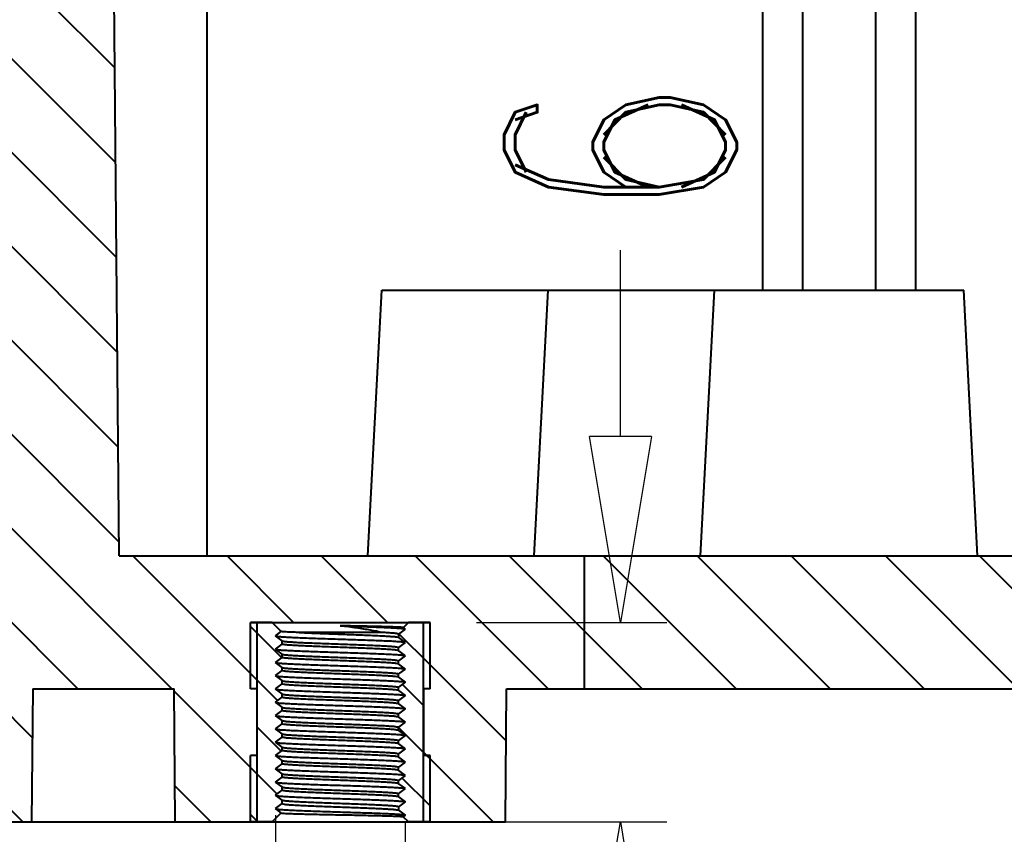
# Model space of a CAD drawing. Header units: millimetres. Extents: x -1995 to -555, y 489 to 1011.
# Drawn here: x -1654.78 to -1625.17, y 591.96 to 616.47 of the extents above; entities that cross this region are included whole.
import ezdxf

# ---------------------------------------------------------------- set-up
doc = ezdxf.new("R2010")
doc.units = ezdxf.units.MM
doc.layers.add('dim', color=82, linetype='Continuous', lineweight=9)
doc.styles.add('ROMAND', font='romand.shx', dxfattribs={"width": 0.75, "bigfont": 'gbcbig.shx'})
doc.dimstyles.new('YanXiu', dxfattribs={"dimtxt": 2.5, "dimasz": 2.2, "dimexe": 1, "dimexo": 0, "dimgap": 0.66, "dimtad": 0, "dimzin": 1, "dimdsep": 46, "dimtxsty": 'ROMAND', "dimblk": 'CLOSEDBLANK', "dimcen": 0, "dimclrd": 3, "dimclre": 3, "dimclrt": 7, "dimazin": 0, "dimtfac": 1, "dimtofl": 0, "dimtmove": 0, "dimatfit": 3, "dimldrblk": 'CLOSEDBLANK', "dimfxl": 1, "dimlwd": 5, "dimlwe": 5, "dimarcsym": 0})

# ---------------------------------------------------------------- blocks, each defined once
blk = doc.blocks.new('_ClosedBlank')
at = {"color": 0, "linetype": 'ByBlock', "lineweight": -2}
for p, q in [((-1, 0.1667), (0, 0)), ((-1, 0.1667), (-1, -0.1667)), ((0, 0), (-1, -0.1667))]:
    blk.add_line(p, q, dxfattribs=at)
blk = doc.blocks.new('*D124')
at = {"layer": 'Defpoints', "color": 0}
for p in [(-1647.09, 593.93), (-1643.19, 593.73), (-1647.09, 583.692)]:
    blk.add_point(p, dxfattribs=at)
at = {"layer": 'dim', "color": 3, "lineweight": 5}
for p, q in [((-1647.09, 592.531), (-1647.09, 582.292)), ((-1643.19, 592.331), (-1643.19, 582.292)), ((-1652.69, 583.692), (-1658.29, 583.692)), ((-1637.59, 583.692), (-1627.807, 583.692))]:
    blk.add_line(p, q, dxfattribs=at)
at = {"layer": 'dim', "color": 3, "lineweight": 5, "xscale": 5.600000000000001, "yscale": 5.600000000000001, "zscale": 5.600000000000001}
blk.add_blockref('_ClosedBlank', (-1647.09, 583.692), dxfattribs=at)
at = {"layer": 'dim', "color": 3, "lineweight": 5, "xscale": 5.600000000000001, "yscale": 5.600000000000001, "zscale": 5.600000000000001, "rotation": 180}
blk.add_blockref('_ClosedBlank', (-1643.19, 583.692), dxfattribs=at)
at = {"layer": 'dim', "color": 7, "insert": (-1621.657, 583.692), "char_height": 7, "attachment_point": 5, "style": 'ROMAND'}
blk.add_mtext('M4', dxfattribs=at)
blk = doc.blocks.new('*D176')
at = {"layer": 'Defpoints', "color": 0}
for p in [(-1642.44, 598.33), (-1636.716, 598.33), (-1642.64, 592.33)]:
    blk.add_point(p, dxfattribs=at)
at = {"layer": 'dim', "color": 3, "lineweight": 5}
for p, q in [((-1636.716, 603.93), (-1636.716, 609.53)), ((-1641.041, 598.33), (-1635.317, 598.33)), ((-1641.241, 592.33), (-1635.317, 592.33)), ((-1636.716, 586.73), (-1636.716, 581.13))]:
    blk.add_line(p, q, dxfattribs=at)
at = {"layer": 'dim', "color": 3, "lineweight": 5, "xscale": 5.600000000000001, "yscale": 5.600000000000001, "zscale": 5.600000000000001}
for p, rotation in [((-1636.716, 598.33), 270), ((-1636.716, 592.33), 90)]:
    blk.add_blockref('_ClosedBlank', p, dxfattribs=dict(at, rotation=rotation))
at = {"layer": 'dim', "color": 7, "insert": (-1636.716, 612.554), "char_height": 7, "attachment_point": 5, "rotation": 90, "style": 'ROMAND'}
blk.add_mtext('6', dxfattribs=at)
blk = doc.blocks.new('*D177')
at = {"layer": 'Defpoints', "color": 0}
for p in [(-1691.79, 661.33), (-1555.14, 661.33), (-1668.44, 596.33)]:
    blk.add_point(p, dxfattribs=at)
at = {"layer": 'dim', "color": 3, "lineweight": 5}
for p, q in [((-1556.539, 661.33), (-1693.189, 661.33)), ((-1691.79, 655.73), (-1691.79, 634.354)), ((-1691.79, 601.93), (-1691.79, 623.306)), ((-1669.839, 596.33), (-1693.189, 596.33))]:
    blk.add_line(p, q, dxfattribs=at)
at = {"layer": 'dim', "color": 3, "lineweight": 5, "xscale": 5.600000000000001, "yscale": 5.600000000000001, "zscale": 5.600000000000001}
for p, rotation in [((-1691.79, 661.33), 90), ((-1691.79, 596.33), 270)]:
    blk.add_blockref('_ClosedBlank', p, dxfattribs=dict(at, rotation=rotation))
at = {"layer": 'dim', "color": 7, "insert": (-1691.79, 628.83), "char_height": 7, "attachment_point": 5, "rotation": 90, "style": 'ROMAND'}
blk.add_mtext('65', dxfattribs=at)

msp = doc.modelspace()

# ---------------------------------------------------------------- hatches: boundary and pattern name
at = {"linetype": 'Continuous'}
h = msp.add_hatch(dxfattribs=at)
h.set_pattern_fill('DEFAULT__19', color=2, scale=2, angle=-45, style=0, pattern_type=0)
h.set_pattern_definition([(315, (-1734.9916, 774.4542), (1.414214, 1.414214), [])])
edge = h.paths.add_edge_path()
edge.add_line((-1668.44, 596.33), (-1663.89, 596.33))
edge.add_line((-1668.44, 596.33), (-1668.44, 603.119))
edge.add_spline(control_points=[(-1668.44, 603.119), (-1668.44, 603.813), (-1667.954, 604.307), (-1667.261, 604.319)], knot_values=[0, 0, 0, 0, 1, 1, 1, 1], weights=[1, 0.808834, 0.808834, 1], degree=3, periodic=0)
edge.add_line((-1667.261, 604.319), (-1666.64, 604.33))
edge.add_line((-1666.64, 604.33), (-1666.64, 632.33))
edge.add_line((-1668.157, 632.356), (-1666.64, 632.33))
edge.add_spline(control_points=[(-1668.157, 632.356), (-1668.735, 632.367), (-1669.14, 632.779), (-1669.14, 633.356)], knot_values=[0, 0, 0, 0, 1, 1, 1, 1], weights=[1, 0.808834, 0.808834, 1], degree=3, periodic=0)
edge.add_line((-1669.14, 635.375), (-1669.14, 633.356))
edge.add_line((-1674.532, 635.847), (-1669.14, 635.375))
edge.add_spline(control_points=[(-1675.714, 644.546), (-1681.421, 642.415), (-1680.601, 636.378), (-1674.532, 635.847)], knot_values=[0, 0, 0, 0, 1, 1, 1, 1], weights=[1, 0.480302, 0.480302, 1], degree=3, periodic=0)
edge.add_line((-1675.714, 644.546), (-1675.64, 640.304))
edge.add_spline(control_points=[(-1675.64, 640.304), (-1675.589, 637.406), (-1672.691, 637.406), (-1672.64, 640.304)], knot_values=[0, 0, 0, 0, 1, 1, 1, 1], weights=[1, 0.344968, 0.344968, 1], degree=3, periodic=0)
edge.add_line((-1672.64, 640.304), (-1672.566, 644.546))
edge.add_spline(control_points=[(-1669.64, 640.33), (-1669.64, 642.272), (-1670.747, 643.867), (-1672.566, 644.546)], knot_values=[0, 0, 0, 0, 1, 1, 1, 1], weights=[1, 0.881003, 0.881003, 1], degree=3, periodic=0)
edge.add_line((-1669.64, 640.33), (-1663.14, 640.33))
edge.add_line((-1662.791, 600.33), (-1663.14, 640.33))
edge.add_line((-1662.791, 600.33), (-1661.39, 600.33))
edge.add_line((-1661.39, 600.33), (-1661.39, 592.33))
edge.add_line((-1663.855, 592.33), (-1661.39, 592.33))
edge.add_line((-1663.89, 596.33), (-1663.855, 592.33))
edge = h.paths.add_edge_path()
edge.add_line((-1654.39, 596.33), (-1650.14, 596.33))
edge.add_line((-1654.39, 596.33), (-1654.425, 592.33))
edge.add_line((-1656.89, 592.33), (-1654.425, 592.33))
edge.add_line((-1656.89, 600.33), (-1656.89, 592.33))
edge.add_line((-1656.89, 600.33), (-1655.489, 600.33))
edge.add_line((-1655.489, 600.33), (-1655.14, 640.33))
edge.add_line((-1655.14, 640.33), (-1654.64, 640.33))
edge.add_line((-1654.618, 642.83), (-1654.64, 640.33))
edge.add_line((-1654.618, 642.83), (-1654.043, 642.83))
edge.add_line((-1653.817, 643.057), (-1654.043, 642.83))
edge.add_spline(control_points=[(-1653.463, 643.057), (-1653.567, 643.16), (-1653.713, 643.16), (-1653.817, 643.057)], knot_values=[0, 0, 0, 0, 1, 1, 1, 1], weights=[1, 0.804738, 0.804738, 1], degree=3, periodic=0)
edge.add_line((-1653.236, 642.83), (-1653.463, 643.057))
edge.add_line((-1653.236, 642.83), (-1652.662, 642.83))
edge.add_line((-1652.662, 642.83), (-1652.64, 640.33))
edge.add_line((-1652.64, 640.33), (-1652.14, 640.33))
edge.add_line((-1651.791, 600.33), (-1652.14, 640.33))
edge.add_line((-1651.791, 600.33), (-1637.797, 600.33))
edge.add_line((-1637.797, 596.33), (-1637.797, 600.33))
edge.add_line((-1640.14, 596.33), (-1637.797, 596.33))
edge.add_line((-1640.175, 592.33), (-1640.14, 596.33))
edge.add_line((-1642.64, 592.33), (-1640.175, 592.33))
edge.add_line((-1642.64, 592.33), (-1642.64, 598.33))
edge.add_line((-1647.64, 598.33), (-1642.64, 598.33))
edge.add_line((-1647.64, 592.33), (-1647.64, 598.33))
edge.add_line((-1650.105, 592.33), (-1647.64, 592.33))
edge.add_line((-1650.105, 592.33), (-1650.14, 596.33))
edge = h.paths.add_edge_path()
edge.add_line((-1637.797, 596.33), (-1637.797, 600.33))
edge.add_line((-1637.797, 596.33), (-1637.797, 600.33))
edge = h.paths.add_edge_path()
edge.add_line((-1637.797, 596.33), (-1623.14, 596.33))
edge.add_line((-1637.797, 596.33), (-1637.797, 600.33))
edge.add_line((-1637.797, 600.33), (-1470.746, 600.33))
edge.add_line((-1470.746, 596.33), (-1470.746, 600.33))
edge.add_line((-1487.14, 596.33), (-1470.746, 596.33))
edge.add_line((-1487.14, 596.33), (-1487.14, 599.23))
edge.add_line((-1488.14, 599.23), (-1487.14, 599.23))
edge.add_line((-1489.64, 597.73), (-1488.14, 599.23))
edge.add_line((-1504.64, 597.73), (-1489.64, 597.73))
edge.add_line((-1504.64, 597.73), (-1506.14, 599.23))
edge.add_line((-1507.14, 599.23), (-1506.14, 599.23))
edge.add_line((-1507.14, 596.33), (-1507.14, 599.23))
edge.add_line((-1515.14, 596.33), (-1507.14, 596.33))
edge.add_line((-1515.14, 596.33), (-1515.14, 599.23))
edge.add_line((-1516.14, 599.23), (-1515.14, 599.23))
edge.add_line((-1517.64, 597.73), (-1516.14, 599.23))
edge.add_line((-1532.64, 597.73), (-1517.64, 597.73))
edge.add_line((-1532.64, 597.73), (-1534.14, 599.23))
edge.add_line((-1535.14, 599.23), (-1534.14, 599.23))
edge.add_line((-1535.14, 596.33), (-1535.14, 599.23))
edge.add_line((-1575.14, 596.33), (-1535.14, 596.33))
edge.add_line((-1575.14, 596.33), (-1575.14, 599.23))
edge.add_line((-1576.14, 599.23), (-1575.14, 599.23))
edge.add_line((-1577.64, 597.73), (-1576.14, 599.23))
edge.add_line((-1592.64, 597.73), (-1577.64, 597.73))
edge.add_line((-1592.64, 597.73), (-1594.14, 599.23))
edge.add_line((-1595.14, 599.23), (-1594.14, 599.23))
edge.add_line((-1595.14, 596.33), (-1595.14, 599.23))
edge.add_line((-1603.14, 596.33), (-1595.14, 596.33))
edge.add_line((-1603.14, 596.33), (-1603.14, 599.23))
edge.add_line((-1604.14, 599.23), (-1603.14, 599.23))
edge.add_line((-1605.64, 597.73), (-1604.14, 599.23))
edge.add_line((-1620.64, 597.73), (-1605.64, 597.73))
edge.add_line((-1620.64, 597.73), (-1622.14, 599.23))
edge.add_line((-1623.14, 599.23), (-1622.14, 599.23))
edge.add_line((-1623.14, 596.33), (-1623.14, 599.23))
edge = h.paths.add_edge_path()
edge.add_line((-1470.746, 596.33), (-1470.746, 600.33))
edge.add_line((-1470.746, 596.33), (-1470.746, 600.33))
edge = h.paths.add_edge_path()
edge.add_line((-1441.84, 596.33), (-1446.39, 596.33))
edge.add_line((-1446.425, 592.33), (-1446.39, 596.33))
edge.add_line((-1446.425, 592.33), (-1448.89, 592.33))
edge.add_line((-1448.89, 592.33), (-1448.89, 600.33))
edge.add_line((-1447.489, 600.33), (-1448.89, 600.33))
edge.add_line((-1447.489, 600.33), (-1447.14, 640.33))
edge.add_line((-1441.14, 640.33), (-1447.14, 640.33))
edge.add_line((-1441.14, 633.356), (-1441.14, 640.33))
edge.add_spline(control_points=[(-1442.122, 632.356), (-1441.545, 632.367), (-1441.14, 632.779), (-1441.14, 633.356)], knot_values=[0, 0, 0, 0, 1, 1, 1, 1], weights=[1, 0.808834, 0.808834, 1], degree=3, periodic=0)
edge.add_line((-1442.122, 632.356), (-1443.64, 632.33))
edge.add_line((-1443.64, 604.33), (-1443.64, 632.33))
edge.add_line((-1443.019, 604.319), (-1443.64, 604.33))
edge.add_spline(control_points=[(-1441.84, 603.119), (-1441.84, 603.813), (-1442.326, 604.307), (-1443.019, 604.319)], knot_values=[0, 0, 0, 0, 1, 1, 1, 1], weights=[1, 0.808834, 0.808834, 1], degree=3, periodic=0)
edge.add_line((-1441.84, 596.33), (-1441.84, 603.119))
edge = h.paths.add_edge_path()
edge.add_line((-1470.746, 596.33), (-1455.89, 596.33))
edge.add_line((-1470.746, 596.33), (-1470.746, 600.33))
edge.add_line((-1458.489, 600.33), (-1470.746, 600.33))
edge.add_line((-1458.489, 600.33), (-1458.14, 640.33))
edge.add_line((-1457.64, 640.33), (-1458.14, 640.33))
edge.add_line((-1457.618, 642.83), (-1457.64, 640.33))
edge.add_line((-1457.043, 642.83), (-1457.618, 642.83))
edge.add_line((-1457.043, 642.83), (-1456.817, 643.057))
edge.add_spline(control_points=[(-1456.817, 643.057), (-1456.713, 643.16), (-1456.567, 643.16), (-1456.463, 643.057)], knot_values=[0, 0, 0, 0, 1, 1, 1, 1], weights=[1, 0.804738, 0.804738, 1], degree=3, periodic=0)
edge.add_line((-1456.463, 643.057), (-1456.236, 642.83))
edge.add_line((-1455.662, 642.83), (-1456.236, 642.83))
edge.add_line((-1455.662, 642.83), (-1455.64, 640.33))
edge.add_line((-1455.14, 640.33), (-1455.64, 640.33))
edge.add_line((-1454.791, 600.33), (-1455.14, 640.33))
edge.add_line((-1453.39, 600.33), (-1454.791, 600.33))
edge.add_line((-1453.39, 592.33), (-1453.39, 600.33))
edge.add_line((-1453.39, 592.33), (-1455.855, 592.33))
edge.add_line((-1455.855, 592.33), (-1455.89, 596.33))
h = msp.add_hatch(dxfattribs=at)
h.set_pattern_fill('DEFAULT__16', color=2, angle=-45, style=0, pattern_type=0)
h.set_pattern_definition([(315, (-1735.6987, 773.7471), (0.707107, 0.707107), [])])
edge = h.paths.add_edge_path()
edge.add_line((-1642.44, 592.33), (-1643.09, 592.33))
edge.add_line((-1643.09, 592.33), (-1643.247, 592.487))
edge.add_line((-1643.19, 592.53), (-1643.247, 592.487))
edge.add_line((-1643.39, 592.68), (-1643.19, 592.53))
edge.add_line((-1643.39, 592.78), (-1643.39, 592.68))
edge.add_line((-1643.19, 592.93), (-1643.39, 592.78))
edge.add_line((-1643.39, 593.08), (-1643.19, 592.93))
edge.add_line((-1643.39, 593.08), (-1643.39, 593.18))
edge.add_line((-1643.19, 593.33), (-1643.39, 593.18))
edge.add_line((-1643.39, 593.48), (-1643.19, 593.33))
edge.add_line((-1643.39, 593.48), (-1643.39, 593.58))
edge.add_line((-1643.19, 593.73), (-1643.39, 593.58))
edge.add_line((-1643.39, 593.88), (-1643.19, 593.73))
edge.add_line((-1643.39, 593.88), (-1643.39, 593.98))
edge.add_line((-1643.19, 594.13), (-1643.39, 593.98))
edge.add_line((-1643.39, 594.28), (-1643.19, 594.13))
edge.add_line((-1643.39, 594.28), (-1643.39, 594.38))
edge.add_line((-1643.19, 594.53), (-1643.39, 594.38))
edge.add_line((-1643.39, 594.68), (-1643.19, 594.53))
edge.add_line((-1643.39, 594.68), (-1643.39, 594.78))
edge.add_line((-1643.19, 594.93), (-1643.39, 594.78))
edge.add_line((-1643.39, 595.08), (-1643.19, 594.93))
edge.add_line((-1643.39, 595.08), (-1643.39, 595.18))
edge.add_line((-1643.19, 595.33), (-1643.39, 595.18))
edge.add_line((-1643.39, 595.48), (-1643.19, 595.33))
edge.add_line((-1643.39, 595.48), (-1643.39, 595.58))
edge.add_line((-1643.19, 595.73), (-1643.39, 595.58))
edge.add_line((-1643.39, 595.88), (-1643.19, 595.73))
edge.add_line((-1643.39, 595.88), (-1643.39, 595.98))
edge.add_line((-1643.19, 596.13), (-1643.39, 595.98))
edge.add_line((-1643.39, 596.28), (-1643.19, 596.13))
edge.add_line((-1643.39, 596.28), (-1643.39, 596.38))
edge.add_line((-1643.19, 596.53), (-1643.39, 596.38))
edge.add_line((-1643.39, 596.68), (-1643.19, 596.53))
edge.add_line((-1643.39, 596.68), (-1643.39, 596.78))
edge.add_line((-1643.19, 596.93), (-1643.39, 596.78))
edge.add_line((-1643.39, 597.08), (-1643.19, 596.93))
edge.add_line((-1643.39, 597.08), (-1643.39, 597.18))
edge.add_line((-1643.19, 597.33), (-1643.39, 597.18))
edge.add_line((-1643.39, 597.48), (-1643.19, 597.33))
edge.add_line((-1643.39, 597.48), (-1643.39, 597.58))
edge.add_line((-1643.19, 597.73), (-1643.39, 597.58))
edge.add_line((-1643.39, 597.88), (-1643.19, 597.73))
edge.add_line((-1643.39, 597.98), (-1643.39, 597.88))
edge.add_line((-1643.19, 598.13), (-1643.39, 597.98))
edge.add_line((-1643.247, 598.173), (-1643.19, 598.13))
edge.add_line((-1643.09, 598.33), (-1643.247, 598.173))
edge.add_line((-1642.44, 598.33), (-1643.09, 598.33))
edge.add_line((-1642.44, 596.33), (-1642.44, 598.33))
edge.add_line((-1642.44, 596.33), (-1642.64, 596.33))
edge.add_line((-1642.64, 596.33), (-1642.64, 594.33))
edge.add_line((-1642.44, 594.33), (-1642.64, 594.33))
edge.add_line((-1642.44, 592.33), (-1642.44, 594.33))
edge = h.paths.add_edge_path()
edge.add_line((-1647.19, 592.33), (-1647.84, 592.33))
edge.add_line((-1647.84, 592.33), (-1647.84, 594.33))
edge.add_line((-1647.64, 594.33), (-1647.84, 594.33))
edge.add_line((-1647.64, 594.33), (-1647.64, 596.33))
edge.add_line((-1647.64, 596.33), (-1647.84, 596.33))
edge.add_line((-1647.84, 596.33), (-1647.84, 598.33))
edge.add_line((-1647.19, 598.33), (-1647.84, 598.33))
edge.add_line((-1647.19, 598.33), (-1646.918, 598.059))
edge.add_line((-1647.09, 597.93), (-1646.918, 598.059))
edge.add_line((-1646.89, 597.78), (-1647.09, 597.93))
edge.add_line((-1646.89, 597.68), (-1646.89, 597.78))
edge.add_line((-1647.09, 597.53), (-1646.89, 597.68))
edge.add_line((-1646.89, 597.38), (-1647.09, 597.53))
edge.add_line((-1646.89, 597.28), (-1646.89, 597.38))
edge.add_line((-1647.09, 597.13), (-1646.89, 597.28))
edge.add_line((-1646.89, 596.98), (-1647.09, 597.13))
edge.add_line((-1646.89, 596.88), (-1646.89, 596.98))
edge.add_line((-1647.09, 596.73), (-1646.89, 596.88))
edge.add_line((-1646.89, 596.58), (-1647.09, 596.73))
edge.add_line((-1646.89, 596.48), (-1646.89, 596.58))
edge.add_line((-1647.09, 596.33), (-1646.89, 596.48))
edge.add_line((-1646.89, 596.18), (-1647.09, 596.33))
edge.add_line((-1646.89, 596.08), (-1646.89, 596.18))
edge.add_line((-1647.09, 595.93), (-1646.89, 596.08))
edge.add_line((-1646.89, 595.78), (-1647.09, 595.93))
edge.add_line((-1646.89, 595.68), (-1646.89, 595.78))
edge.add_line((-1647.09, 595.53), (-1646.89, 595.68))
edge.add_line((-1646.89, 595.38), (-1647.09, 595.53))
edge.add_line((-1646.89, 595.28), (-1646.89, 595.38))
edge.add_line((-1647.09, 595.13), (-1646.89, 595.28))
edge.add_line((-1646.89, 594.98), (-1647.09, 595.13))
edge.add_line((-1646.89, 594.88), (-1646.89, 594.98))
edge.add_line((-1647.09, 594.73), (-1646.89, 594.88))
edge.add_line((-1646.89, 594.58), (-1647.09, 594.73))
edge.add_line((-1646.89, 594.48), (-1646.89, 594.58))
edge.add_line((-1647.09, 594.33), (-1646.89, 594.48))
edge.add_line((-1646.89, 594.18), (-1647.09, 594.33))
edge.add_line((-1646.89, 594.08), (-1646.89, 594.18))
edge.add_line((-1647.09, 593.93), (-1646.89, 594.08))
edge.add_line((-1646.89, 593.78), (-1647.09, 593.93))
edge.add_line((-1646.89, 593.68), (-1646.89, 593.78))
edge.add_line((-1647.09, 593.53), (-1646.89, 593.68))
edge.add_line((-1646.89, 593.38), (-1647.09, 593.53))
edge.add_line((-1646.89, 593.28), (-1646.89, 593.38))
edge.add_line((-1647.09, 593.13), (-1646.89, 593.28))
edge.add_line((-1646.89, 592.98), (-1647.09, 593.13))
edge.add_line((-1646.89, 592.88), (-1646.89, 592.98))
edge.add_line((-1647.09, 592.73), (-1646.89, 592.88))
edge.add_line((-1646.918, 592.601), (-1647.09, 592.73))
edge.add_line((-1647.19, 592.33), (-1646.918, 592.601))

# ---------------------------------------------------------------- linework, layer by layer
at = {"color": 7, "linetype": 'Continuous'}
for p, q in [((-1651.791, 600.33), (-1652.14, 640.33)), ((-1651.791, 600.33), (-1652.14, 640.33)), ((-1649.14, 600.33), (-1649.14, 633.329)), ((-1632.44, 633.329), (-1632.44, 608.33)), ((-1631.24, 633.329), (-1631.24, 608.33)), ((-1629.04, 633.329), (-1629.04, 608.33)), ((-1627.84, 633.329), (-1627.84, 608.33)), ((-1644.309, 600.33), (-1643.89, 608.33)), ((-1643.89, 608.33), (-1626.39, 608.33)), ((-1639.309, 600.33), (-1638.89, 608.33)), ((-1634.309, 600.33), (-1633.89, 608.33)), ((-1625.971, 600.33), (-1626.39, 608.33)), ((-1651.791, 600.33), (-1637.797, 600.33)), ((-1651.791, 600.33), (-1458.489, 600.33)), ((-1637.797, 596.33), (-1637.797, 600.33)), ((-1637.797, 596.33), (-1637.797, 600.33)), ((-1637.797, 596.33), (-1637.797, 600.33)), ((-1637.797, 596.33), (-1637.797, 600.33)), ((-1637.797, 600.33), (-1470.746, 600.33)), ((-1647.84, 596.33), (-1647.84, 598.33)), ((-1647.19, 598.33), (-1647.84, 598.33)), ((-1647.84, 596.33), (-1647.84, 598.33)), ((-1647.84, 598.33), (-1642.44, 598.33)), ((-1647.64, 598.33), (-1642.64, 598.33)), ((-1647.64, 592.33), (-1647.64, 598.33)), ((-1647.64, 592.33), (-1647.64, 598.33)), ((-1647.19, 598.33), (-1646.918, 598.059)), ((-1647.19, 598.33), (-1646.918, 598.059)), ((-1643.09, 598.33), (-1643.247, 598.173)), ((-1643.09, 598.33), (-1643.247, 598.173)), ((-1642.44, 598.33), (-1643.09, 598.33)), ((-1642.64, 592.33), (-1642.64, 598.33)), ((-1642.64, 592.33), (-1642.64, 598.33)), ((-1642.44, 596.33), (-1642.44, 598.33)), ((-1642.44, 596.33), (-1642.44, 598.33)), ((-1647.09, 597.93), (-1646.918, 598.059)), ((-1647.09, 597.93), (-1646.918, 598.059)), ((-1646.89, 597.78), (-1647.09, 597.93)), ((-1646.89, 597.78), (-1647.09, 597.93)), ((-1643.902, 598.03), (-1646.377, 598.03)), ((-1643.19, 598.13), (-1643.39, 597.98)), ((-1643.19, 598.13), (-1643.39, 597.98)), ((-1643.39, 597.98), (-1643.39, 597.88)), ((-1643.39, 597.98), (-1643.39, 597.88)), ((-1643.247, 598.173), (-1643.19, 598.13)), ((-1643.247, 598.173), (-1643.19, 598.13)), ((-1647.09, 597.53), (-1646.89, 597.68)), ((-1647.09, 597.53), (-1646.89, 597.68)), ((-1646.89, 597.68), (-1646.89, 597.78)), ((-1646.89, 597.68), (-1646.89, 597.78)), ((-1643.39, 597.88), (-1643.19, 597.73)), ((-1643.39, 597.88), (-1643.19, 597.73)), ((-1643.19, 597.73), (-1643.39, 597.58)), ((-1643.19, 597.73), (-1643.39, 597.58)), ((-1646.89, 597.38), (-1647.09, 597.53)), ((-1646.89, 597.38), (-1647.09, 597.53)), ((-1646.89, 597.28), (-1646.89, 597.38)), ((-1646.89, 597.28), (-1646.89, 597.38)), ((-1643.39, 597.48), (-1643.39, 597.58)), ((-1643.39, 597.48), (-1643.39, 597.58)), ((-1643.39, 597.48), (-1643.19, 597.33)), ((-1643.39, 597.48), (-1643.19, 597.33)), ((-1643.19, 597.33), (-1643.39, 597.18)), ((-1643.19, 597.33), (-1643.39, 597.18)), ((-1647.09, 597.13), (-1646.89, 597.28)), ((-1647.09, 597.13), (-1646.89, 597.28)), ((-1646.89, 596.98), (-1647.09, 597.13)), ((-1646.89, 596.98), (-1647.09, 597.13)), ((-1643.39, 597.08), (-1643.39, 597.18)), ((-1643.39, 597.08), (-1643.39, 597.18)), ((-1643.39, 597.08), (-1643.19, 596.93)), ((-1643.39, 597.08), (-1643.19, 596.93)), ((-1647.09, 596.73), (-1646.89, 596.88)), ((-1647.09, 596.73), (-1646.89, 596.88)), ((-1646.89, 596.58), (-1647.09, 596.73)), ((-1646.89, 596.58), (-1647.09, 596.73)), ((-1646.89, 596.88), (-1646.89, 596.98)), ((-1646.89, 596.88), (-1646.89, 596.98)), ((-1643.19, 596.93), (-1643.39, 596.78)), ((-1643.19, 596.93), (-1643.39, 596.78)), ((-1643.39, 596.68), (-1643.39, 596.78)), ((-1643.39, 596.68), (-1643.39, 596.78)), ((-1647.09, 596.33), (-1646.89, 596.48)), ((-1647.09, 596.33), (-1646.89, 596.48)), ((-1646.89, 596.48), (-1646.89, 596.58)), ((-1646.89, 596.48), (-1646.89, 596.58)), ((-1643.39, 596.68), (-1643.19, 596.53)), ((-1643.39, 596.68), (-1643.19, 596.53)), ((-1643.19, 596.53), (-1643.39, 596.38)), ((-1643.19, 596.53), (-1643.39, 596.38)), ((-1654.39, 596.33), (-1654.425, 592.33)), ((-1654.39, 596.33), (-1654.425, 592.33)), ((-1654.39, 596.33), (-1650.14, 596.33)), ((-1654.39, 596.33), (-1650.14, 596.33)), ((-1650.105, 592.33), (-1650.14, 596.33)), ((-1650.105, 592.33), (-1650.14, 596.33)), ((-1647.64, 596.33), (-1647.84, 596.33)), ((-1647.64, 596.33), (-1647.84, 596.33)), ((-1647.64, 594.33), (-1647.64, 596.33)), ((-1646.89, 596.18), (-1647.09, 596.33)), ((-1646.89, 596.18), (-1647.09, 596.33)), ((-1646.89, 596.08), (-1646.89, 596.18)), ((-1646.89, 596.08), (-1646.89, 596.18)), ((-1643.39, 596.28), (-1643.39, 596.38)), ((-1643.39, 596.28), (-1643.39, 596.38)), ((-1643.39, 596.28), (-1643.19, 596.13)), ((-1643.39, 596.28), (-1643.19, 596.13)), ((-1643.19, 596.13), (-1643.39, 595.98)), ((-1643.19, 596.13), (-1643.39, 595.98)), ((-1642.44, 596.33), (-1642.64, 596.33)), ((-1642.64, 596.33), (-1642.64, 594.33)), ((-1642.44, 596.33), (-1642.64, 596.33)), ((-1640.175, 592.33), (-1640.14, 596.33)), ((-1640.175, 592.33), (-1640.14, 596.33)), ((-1640.14, 596.33), (-1637.797, 596.33)), ((-1640.14, 596.33), (-1455.89, 596.33)), ((-1637.797, 596.33), (-1623.14, 596.33)), ((-1647.09, 595.93), (-1646.89, 596.08)), ((-1647.09, 595.93), (-1646.89, 596.08)), ((-1646.89, 595.78), (-1647.09, 595.93)), ((-1646.89, 595.78), (-1647.09, 595.93)), ((-1643.39, 595.88), (-1643.39, 595.98)), ((-1643.39, 595.88), (-1643.39, 595.98)), ((-1643.39, 595.88), (-1643.19, 595.73)), ((-1643.39, 595.88), (-1643.19, 595.73)), ((-1647.09, 595.53), (-1646.89, 595.68)), ((-1647.09, 595.53), (-1646.89, 595.68)), ((-1646.89, 595.38), (-1647.09, 595.53)), ((-1646.89, 595.38), (-1647.09, 595.53)), ((-1646.89, 595.68), (-1646.89, 595.78)), ((-1646.89, 595.68), (-1646.89, 595.78)), ((-1643.19, 595.73), (-1643.39, 595.58)), ((-1643.19, 595.73), (-1643.39, 595.58)), ((-1643.39, 595.48), (-1643.39, 595.58)), ((-1643.39, 595.48), (-1643.39, 595.58)), ((-1647.09, 595.13), (-1646.89, 595.28)), ((-1647.09, 595.13), (-1646.89, 595.28)), ((-1646.89, 595.28), (-1646.89, 595.38)), ((-1646.89, 595.28), (-1646.89, 595.38)), ((-1643.39, 595.48), (-1643.19, 595.33)), ((-1643.39, 595.48), (-1643.19, 595.33)), ((-1643.19, 595.33), (-1643.39, 595.18)), ((-1643.19, 595.33), (-1643.39, 595.18)), ((-1646.89, 594.98), (-1647.09, 595.13)), ((-1646.89, 594.98), (-1647.09, 595.13)), ((-1646.89, 594.88), (-1646.89, 594.98)), ((-1646.89, 594.88), (-1646.89, 594.98)), ((-1643.39, 595.08), (-1643.39, 595.18)), ((-1643.39, 595.08), (-1643.39, 595.18)), ((-1643.39, 595.08), (-1643.19, 594.93)), ((-1643.39, 595.08), (-1643.19, 594.93)), ((-1647.09, 594.73), (-1646.89, 594.88)), ((-1647.09, 594.73), (-1646.89, 594.88)), ((-1646.89, 594.58), (-1647.09, 594.73)), ((-1646.89, 594.58), (-1647.09, 594.73)), ((-1643.19, 594.93), (-1643.39, 594.78)), ((-1643.19, 594.93), (-1643.39, 594.78)), ((-1643.39, 594.68), (-1643.39, 594.78)), ((-1643.39, 594.68), (-1643.39, 594.78)), ((-1643.39, 594.68), (-1643.19, 594.53)), ((-1643.39, 594.68), (-1643.19, 594.53)), ((-1647.09, 594.33), (-1646.89, 594.48)), ((-1647.09, 594.33), (-1646.89, 594.48)), ((-1646.89, 594.48), (-1646.89, 594.58)), ((-1646.89, 594.48), (-1646.89, 594.58)), ((-1643.19, 594.53), (-1643.39, 594.38)), ((-1643.19, 594.53), (-1643.39, 594.38)), ((-1643.39, 594.28), (-1643.39, 594.38)), ((-1643.39, 594.28), (-1643.39, 594.38)), ((-1647.84, 592.33), (-1647.84, 594.33)), ((-1647.64, 594.33), (-1647.84, 594.33)), ((-1647.84, 592.33), (-1647.84, 594.33)), ((-1647.64, 594.33), (-1647.84, 594.33)), ((-1646.89, 594.18), (-1647.09, 594.33)), ((-1646.89, 594.18), (-1647.09, 594.33)), ((-1647.09, 593.93), (-1646.89, 594.08)), ((-1647.09, 593.93), (-1646.89, 594.08)), ((-1646.89, 594.08), (-1646.89, 594.18)), ((-1646.89, 594.08), (-1646.89, 594.18)), ((-1643.39, 594.28), (-1643.19, 594.13)), ((-1643.39, 594.28), (-1643.19, 594.13)), ((-1643.19, 594.13), (-1643.39, 593.98)), ((-1643.19, 594.13), (-1643.39, 593.98)), ((-1642.44, 594.33), (-1642.64, 594.33)), ((-1642.44, 594.33), (-1642.64, 594.33)), ((-1642.44, 592.33), (-1642.44, 594.33)), ((-1642.44, 592.33), (-1642.44, 594.33)), ((-1646.89, 593.78), (-1647.09, 593.93)), ((-1646.89, 593.78), (-1647.09, 593.93)), ((-1646.89, 593.68), (-1646.89, 593.78)), ((-1646.89, 593.68), (-1646.89, 593.78)), ((-1643.39, 593.88), (-1643.39, 593.98)), ((-1643.39, 593.88), (-1643.39, 593.98)), ((-1643.39, 593.88), (-1643.19, 593.73)), ((-1643.39, 593.88), (-1643.19, 593.73)), ((-1647.09, 593.53), (-1646.89, 593.68)), ((-1647.09, 593.53), (-1646.89, 593.68)), ((-1646.89, 593.38), (-1647.09, 593.53)), ((-1646.89, 593.38), (-1647.09, 593.53)), ((-1643.19, 593.73), (-1643.39, 593.58)), ((-1643.19, 593.73), (-1643.39, 593.58)), ((-1643.39, 593.48), (-1643.39, 593.58)), ((-1643.39, 593.48), (-1643.39, 593.58)), ((-1643.39, 593.48), (-1643.19, 593.33)), ((-1643.39, 593.48), (-1643.19, 593.33)), ((-1647.09, 593.13), (-1646.89, 593.28)), ((-1647.09, 593.13), (-1646.89, 593.28)), ((-1646.89, 593.28), (-1646.89, 593.38)), ((-1646.89, 593.28), (-1646.89, 593.38)), ((-1643.19, 593.33), (-1643.39, 593.18)), ((-1643.19, 593.33), (-1643.39, 593.18)), ((-1643.39, 593.08), (-1643.39, 593.18)), ((-1643.39, 593.08), (-1643.39, 593.18)), ((-1646.89, 592.98), (-1647.09, 593.13)), ((-1646.89, 592.98), (-1647.09, 593.13)), ((-1647.09, 592.73), (-1646.89, 592.88)), ((-1647.09, 592.73), (-1646.89, 592.88)), ((-1646.89, 592.88), (-1646.89, 592.98)), ((-1646.89, 592.88), (-1646.89, 592.98)), ((-1643.39, 593.08), (-1643.19, 592.93)), ((-1643.39, 593.08), (-1643.19, 592.93)), ((-1643.19, 592.93), (-1643.39, 592.78)), ((-1643.19, 592.93), (-1643.39, 592.78)), ((-1647.19, 592.33), (-1646.918, 592.601)), ((-1647.19, 592.33), (-1646.918, 592.601)), ((-1646.918, 592.601), (-1647.09, 592.73)), ((-1646.918, 592.601), (-1647.09, 592.73)), ((-1643.39, 592.78), (-1643.39, 592.68)), ((-1643.39, 592.78), (-1643.39, 592.68)), ((-1643.39, 592.68), (-1643.19, 592.53)), ((-1643.39, 592.68), (-1643.19, 592.53)), ((-1657.275, 592.33), (-1640.175, 592.33)), ((-1656.89, 592.33), (-1654.425, 592.33)), ((-1650.105, 592.33), (-1647.64, 592.33)), ((-1647.19, 592.33), (-1647.84, 592.33)), ((-1643.19, 592.53), (-1643.247, 592.487)), ((-1643.19, 592.53), (-1643.247, 592.487)), ((-1643.09, 592.33), (-1643.247, 592.487)), ((-1643.09, 592.33), (-1643.247, 592.487)), ((-1642.44, 592.33), (-1643.09, 592.33)), ((-1642.64, 592.33), (-1640.175, 592.33))]:
    msp.add_line(p, q, dxfattribs=at)
for points, start_tangent, end_tangent in [([(-1645.14, 598.23), (-1644.835, 598.22), (-1644.537, 598.21), (-1644.255, 598.2), (-1643.994, 598.19), (-1643.761, 598.18), (-1643.562, 598.17), (-1643.402, 598.16), (-1643.285, 598.15), (-1643.214, 598.14), (-1643.194, 598.136)], (0.999468, -0.03263), (0.852436, -0.522831)), ([(-1643.902, 598.03), (-1644.055, 598.064), (-1644.234, 598.097), (-1644.436, 598.131), (-1644.656, 598.164), (-1644.892, 598.197), (-1645.14, 598.23)], (-0.972204, 0.234136), (-0.991581, 0.129489)), ([(-1643.246, 598.174), (-1643.265, 598.179), (-1643.329, 598.184), (-1643.44, 598.19), (-1643.593, 598.196), (-1643.784, 598.201), (-1644.009, 598.207), (-1644.265, 598.213), (-1644.543, 598.219), (-1644.836, 598.224), (-1645.14, 598.23)], (0.264141, 0.964484), (-0.999826, 0.018652)), ([(-1647.086, 597.924), (-1647.066, 597.92), (-1646.994, 597.91), (-1646.877, 597.9), (-1646.717, 597.89), (-1646.519, 597.88), (-1646.286, 597.87), (-1646.025, 597.86), (-1645.742, 597.85), (-1645.445, 597.84), (-1645.14, 597.83), (-1644.835, 597.82), (-1644.537, 597.81), (-1644.255, 597.8), (-1643.994, 597.79), (-1643.761, 597.78), (-1643.562, 597.77), (-1643.402, 597.76), (-1643.285, 597.75), (-1643.214, 597.74), (-1643.194, 597.736)], (0.852436, -0.522831), (0.852436, -0.522831)), ([(-1646.377, 598.03), (-1646.532, 598.035), (-1646.663, 598.039), (-1646.769, 598.044), (-1646.849, 598.049), (-1646.899, 598.054), (-1646.918, 598.059)], (-0.999586, 0.028787), (-0.707107, 0.707107)), ([(-1646.377, 598.03), (-1646.169, 598.02), (-1645.934, 598.01), (-1645.681, 598), (-1645.414, 597.99), (-1645.14, 597.98), (-1644.866, 597.97), (-1644.599, 597.96), (-1644.345, 597.95), (-1644.111, 597.94), (-1643.902, 597.93), (-1643.724, 597.92), (-1643.581, 597.91), (-1643.476, 597.9), (-1643.411, 597.89), (-1643.391, 597.884)], (0.998679, -0.051379), (0.563747, -0.825947)), ([(-1643.39, 597.98), (-1643.405, 597.988), (-1643.45, 597.997), (-1643.523, 598.005), (-1643.624, 598.013), (-1643.752, 598.022), (-1643.902, 598.03)], (0, 1), (-0.998679, 0.051379)), ([(-1643.391, 597.484), (-1643.411, 597.49), (-1643.476, 597.5), (-1643.581, 597.51), (-1643.723, 597.52), (-1643.901, 597.53), (-1644.113, 597.54), (-1644.35, 597.55), (-1644.604, 597.56), (-1644.87, 597.57), (-1645.147, 597.58), (-1645.424, 597.59), (-1645.69, 597.6), (-1645.941, 597.61), (-1646.174, 597.62), (-1646.383, 597.63), (-1646.56, 597.64), (-1646.701, 597.65), (-1646.805, 597.66), (-1646.869, 597.67), (-1646.89, 597.68)], (-0.565415, 0.824806), (0, 1)), ([(-1646.889, 597.776), (-1646.868, 597.77), (-1646.804, 597.76), (-1646.698, 597.75), (-1646.555, 597.74), (-1646.376, 597.73), (-1646.164, 597.72), (-1645.927, 597.71), (-1645.673, 597.7), (-1645.407, 597.69), (-1645.131, 597.68), (-1644.855, 597.67), (-1644.589, 597.66), (-1644.338, 597.65), (-1644.105, 597.64), (-1643.897, 597.63), (-1643.72, 597.62), (-1643.578, 597.61), (-1643.475, 597.6), (-1643.411, 597.59), (-1643.39, 597.58)], (0.564108, -0.825701), (0, -1)), ([(-1647.086, 597.524), (-1647.066, 597.52), (-1646.994, 597.51), (-1646.877, 597.5), (-1646.717, 597.49), (-1646.519, 597.48), (-1646.286, 597.47), (-1646.025, 597.46), (-1645.742, 597.45), (-1645.445, 597.44), (-1645.14, 597.43), (-1644.835, 597.42), (-1644.537, 597.41), (-1644.255, 597.4), (-1643.994, 597.39), (-1643.761, 597.38), (-1643.562, 597.37), (-1643.402, 597.36), (-1643.285, 597.35), (-1643.214, 597.34), (-1643.194, 597.336)], (0.852436, -0.522831), (0.852436, -0.522831)), ([(-1646.889, 597.376), (-1646.869, 597.37), (-1646.805, 597.36), (-1646.701, 597.35), (-1646.56, 597.34), (-1646.383, 597.33), (-1646.174, 597.32), (-1645.941, 597.31), (-1645.69, 597.3), (-1645.424, 597.29), (-1645.147, 597.28), (-1644.87, 597.27), (-1644.604, 597.26), (-1644.35, 597.25), (-1644.113, 597.24), (-1643.901, 597.23), (-1643.723, 597.22), (-1643.581, 597.21), (-1643.476, 597.2), (-1643.411, 597.19), (-1643.39, 597.18)], (0.568198, -0.822892), (0, -1)), ([(-1647.086, 597.124), (-1647.066, 597.12), (-1646.994, 597.11), (-1646.877, 597.1), (-1646.717, 597.09), (-1646.519, 597.08), (-1646.286, 597.07), (-1646.025, 597.06), (-1645.742, 597.05), (-1645.445, 597.04), (-1645.14, 597.03), (-1644.835, 597.02), (-1644.537, 597.01), (-1644.255, 597), (-1643.994, 596.99), (-1643.761, 596.98), (-1643.562, 596.97), (-1643.402, 596.96), (-1643.285, 596.95), (-1643.214, 596.94), (-1643.194, 596.936)], (0.852436, -0.522831), (0.852436, -0.522831)), ([(-1643.391, 597.084), (-1643.412, 597.09), (-1643.477, 597.1), (-1643.584, 597.11), (-1643.729, 597.12), (-1643.907, 597.13), (-1644.118, 597.14), (-1644.355, 597.15), (-1644.609, 597.16), (-1644.875, 597.17), (-1645.147, 597.18), (-1645.422, 597.19), (-1645.687, 597.2), (-1645.94, 597.21), (-1646.173, 597.22), (-1646.38, 597.23), (-1646.557, 597.24), (-1646.7, 597.25), (-1646.805, 597.26), (-1646.869, 597.27), (-1646.89, 597.28)], (-0.561716, 0.82733), (0, 1)), ([(-1647.086, 596.724), (-1647.066, 596.72), (-1646.994, 596.71), (-1646.877, 596.7), (-1646.717, 596.69), (-1646.519, 596.68), (-1646.286, 596.67), (-1646.025, 596.66), (-1645.742, 596.65), (-1645.445, 596.64), (-1645.14, 596.63), (-1644.835, 596.62), (-1644.537, 596.61), (-1644.255, 596.6), (-1643.994, 596.59), (-1643.761, 596.58), (-1643.562, 596.57), (-1643.402, 596.56), (-1643.285, 596.55), (-1643.214, 596.54), (-1643.194, 596.536)], (0.852436, -0.522831), (0.852436, -0.522831)), ([(-1643.391, 596.684), (-1643.411, 596.69), (-1643.475, 596.7), (-1643.58, 596.71), (-1643.723, 596.72), (-1643.9, 596.73), (-1644.107, 596.74), (-1644.34, 596.75), (-1644.592, 596.76), (-1644.858, 596.77), (-1645.132, 596.78), (-1645.405, 596.79), (-1645.67, 596.8), (-1645.924, 596.81), (-1646.161, 596.82), (-1646.373, 596.83), (-1646.551, 596.84), (-1646.695, 596.85), (-1646.803, 596.86), (-1646.868, 596.87), (-1646.89, 596.88)], (-0.569555, 0.821953), (0, 1)), ([(-1646.889, 596.976), (-1646.869, 596.97), (-1646.805, 596.96), (-1646.7, 596.95), (-1646.557, 596.94), (-1646.38, 596.93), (-1646.173, 596.92), (-1645.94, 596.91), (-1645.687, 596.9), (-1645.422, 596.89), (-1645.147, 596.88), (-1644.875, 596.87), (-1644.609, 596.86), (-1644.355, 596.85), (-1644.118, 596.84), (-1643.907, 596.83), (-1643.729, 596.82), (-1643.584, 596.81), (-1643.477, 596.8), (-1643.412, 596.79), (-1643.39, 596.78)], (0.569544, -0.821961), (0, -1)), ([(-1643.391, 596.284), (-1643.411, 596.29), (-1643.475, 596.3), (-1643.578, 596.31), (-1643.72, 596.32), (-1643.897, 596.33), (-1644.106, 596.34), (-1644.339, 596.35), (-1644.59, 596.36), (-1644.856, 596.37), (-1645.133, 596.38), (-1645.41, 596.39), (-1645.677, 596.4), (-1645.93, 596.41), (-1646.168, 596.42), (-1646.379, 596.43), (-1646.557, 596.44), (-1646.699, 596.45), (-1646.804, 596.46), (-1646.868, 596.47), (-1646.89, 596.48)], (-0.568186, 0.8229), (0, 1)), ([(-1646.889, 596.576), (-1646.868, 596.57), (-1646.803, 596.56), (-1646.695, 596.55), (-1646.551, 596.54), (-1646.373, 596.53), (-1646.161, 596.52), (-1645.924, 596.51), (-1645.67, 596.5), (-1645.405, 596.49), (-1645.132, 596.48), (-1644.858, 596.47), (-1644.592, 596.46), (-1644.34, 596.45), (-1644.107, 596.44), (-1643.9, 596.43), (-1643.723, 596.42), (-1643.58, 596.41), (-1643.475, 596.4), (-1643.411, 596.39), (-1643.39, 596.38)], (0.561697, -0.827343), (0, -1)), ([(-1647.086, 596.324), (-1647.066, 596.32), (-1646.994, 596.31), (-1646.877, 596.3), (-1646.717, 596.29), (-1646.519, 596.28), (-1646.286, 596.27), (-1646.025, 596.26), (-1645.742, 596.25), (-1645.445, 596.24), (-1645.14, 596.23), (-1644.835, 596.22), (-1644.537, 596.21), (-1644.255, 596.2), (-1643.994, 596.19), (-1643.761, 596.18), (-1643.562, 596.17), (-1643.402, 596.16), (-1643.285, 596.15), (-1643.214, 596.14), (-1643.194, 596.136)], (0.852436, -0.522831), (0.852436, -0.522831)), ([(-1646.889, 596.176), (-1646.868, 596.17), (-1646.804, 596.16), (-1646.699, 596.15), (-1646.557, 596.14), (-1646.379, 596.13), (-1646.168, 596.12), (-1645.93, 596.11), (-1645.677, 596.1), (-1645.41, 596.09), (-1645.133, 596.08), (-1644.856, 596.07), (-1644.59, 596.06), (-1644.339, 596.05), (-1644.106, 596.04), (-1643.897, 596.03), (-1643.72, 596.02), (-1643.578, 596.01), (-1643.475, 596), (-1643.411, 595.99), (-1643.39, 595.98)], (0.565525, -0.824731), (0, -1)), ([(-1647.086, 595.924), (-1647.066, 595.92), (-1646.994, 595.91), (-1646.877, 595.9), (-1646.717, 595.89), (-1646.519, 595.88), (-1646.286, 595.87), (-1646.025, 595.86), (-1645.742, 595.85), (-1645.445, 595.84), (-1645.14, 595.83), (-1644.835, 595.82), (-1644.537, 595.81), (-1644.255, 595.8), (-1643.994, 595.79), (-1643.761, 595.78), (-1643.562, 595.77), (-1643.402, 595.76), (-1643.285, 595.75), (-1643.214, 595.74), (-1643.194, 595.736)], (0.852436, -0.522831), (0.852436, -0.522831)), ([(-1643.391, 595.884), (-1643.411, 595.89), (-1643.476, 595.9), (-1643.582, 595.91), (-1643.725, 595.92), (-1643.904, 595.93), (-1644.116, 595.94), (-1644.353, 595.95), (-1644.608, 595.96), (-1644.873, 595.97), (-1645.149, 595.98), (-1645.425, 595.99), (-1645.691, 596), (-1645.942, 596.01), (-1646.174, 596.02), (-1646.383, 596.03), (-1646.56, 596.04), (-1646.701, 596.05), (-1646.805, 596.06), (-1646.869, 596.07), (-1646.89, 596.08)], (-0.564039, 0.825748), (0, 1)), ([(-1643.391, 595.484), (-1643.412, 595.49), (-1643.477, 595.5), (-1643.584, 595.51), (-1643.729, 595.52), (-1643.907, 595.53), (-1644.117, 595.54), (-1644.353, 595.55), (-1644.607, 595.56), (-1644.873, 595.57), (-1645.145, 595.58), (-1645.418, 595.59), (-1645.684, 595.6), (-1645.937, 595.61), (-1646.171, 595.62), (-1646.378, 595.63), (-1646.555, 595.64), (-1646.699, 595.65), (-1646.805, 595.66), (-1646.869, 595.67), (-1646.89, 595.68)], (-0.561671, 0.827361), (0, 1)), ([(-1646.889, 595.776), (-1646.869, 595.77), (-1646.805, 595.76), (-1646.701, 595.75), (-1646.56, 595.74), (-1646.383, 595.73), (-1646.174, 595.72), (-1645.942, 595.71), (-1645.691, 595.7), (-1645.425, 595.69), (-1645.149, 595.68), (-1644.873, 595.67), (-1644.608, 595.66), (-1644.353, 595.65), (-1644.116, 595.64), (-1643.904, 595.63), (-1643.725, 595.62), (-1643.582, 595.61), (-1643.476, 595.6), (-1643.411, 595.59), (-1643.39, 595.58)], (0.568643, -0.822584), (0, -1)), ([(-1647.086, 595.524), (-1647.066, 595.52), (-1646.994, 595.51), (-1646.877, 595.5), (-1646.717, 595.49), (-1646.519, 595.48), (-1646.286, 595.47), (-1646.025, 595.46), (-1645.742, 595.45), (-1645.445, 595.44), (-1645.14, 595.43), (-1644.835, 595.42), (-1644.537, 595.41), (-1644.255, 595.4), (-1643.994, 595.39), (-1643.761, 595.38), (-1643.562, 595.37), (-1643.402, 595.36), (-1643.285, 595.35), (-1643.214, 595.34), (-1643.194, 595.336)], (0.852436, -0.522831), (0.852436, -0.522831)), ([(-1643.391, 595.084), (-1643.411, 595.09), (-1643.474, 595.1), (-1643.579, 595.11), (-1643.721, 595.12), (-1643.898, 595.13), (-1644.106, 595.14), (-1644.337, 595.15), (-1644.589, 595.16), (-1644.855, 595.17), (-1645.13, 595.18), (-1645.403, 595.19), (-1645.668, 595.199), (-1645.923, 595.209), (-1646.16, 595.22), (-1646.372, 595.23), (-1646.551, 595.24), (-1646.696, 595.25), (-1646.803, 595.26), (-1646.868, 595.27), (-1646.89, 595.28)], (-0.569597, 0.821924), (0, 1)), ([(-1646.889, 595.376), (-1646.869, 595.37), (-1646.805, 595.36), (-1646.699, 595.35), (-1646.555, 595.34), (-1646.378, 595.33), (-1646.171, 595.32), (-1645.937, 595.31), (-1645.684, 595.3), (-1645.418, 595.29), (-1645.145, 595.28), (-1644.873, 595.27), (-1644.607, 595.26), (-1644.353, 595.25), (-1644.117, 595.24), (-1643.907, 595.23), (-1643.729, 595.22), (-1643.584, 595.21), (-1643.477, 595.2), (-1643.412, 595.19), (-1643.39, 595.18)], (0.56913, -0.822248), (0, -1)), ([(-1647.086, 595.124), (-1647.066, 595.12), (-1646.994, 595.11), (-1646.877, 595.1), (-1646.717, 595.09), (-1646.519, 595.08), (-1646.286, 595.07), (-1646.025, 595.06), (-1645.742, 595.05), (-1645.445, 595.04), (-1645.14, 595.03), (-1644.835, 595.02), (-1644.537, 595.01), (-1644.255, 595), (-1643.994, 594.99), (-1643.761, 594.98), (-1643.562, 594.97), (-1643.402, 594.96), (-1643.285, 594.95), (-1643.214, 594.94), (-1643.194, 594.936)], (0.852436, -0.522831), (0.852436, -0.522831)), ([(-1646.889, 594.976), (-1646.868, 594.97), (-1646.803, 594.96), (-1646.696, 594.95), (-1646.551, 594.94), (-1646.372, 594.93), (-1646.16, 594.92), (-1645.923, 594.909), (-1645.668, 594.899), (-1645.403, 594.89), (-1645.13, 594.88), (-1644.855, 594.87), (-1644.589, 594.86), (-1644.337, 594.85), (-1644.106, 594.84), (-1643.898, 594.83), (-1643.721, 594.82), (-1643.579, 594.81), (-1643.474, 594.8), (-1643.411, 594.79), (-1643.39, 594.78)], (0.562258, -0.826962), (0, -1)), ([(-1647.086, 594.724), (-1647.066, 594.72), (-1646.994, 594.71), (-1646.877, 594.7), (-1646.717, 594.69), (-1646.519, 594.68), (-1646.286, 594.67), (-1646.025, 594.66), (-1645.742, 594.65), (-1645.445, 594.64), (-1645.14, 594.63), (-1644.835, 594.62), (-1644.537, 594.61), (-1644.255, 594.6), (-1643.994, 594.59), (-1643.761, 594.58), (-1643.562, 594.57), (-1643.402, 594.56), (-1643.285, 594.55), (-1643.214, 594.54), (-1643.194, 594.536)], (0.852436, -0.522831), (0.852436, -0.522831)), ([(-1643.391, 594.684), (-1643.411, 594.69), (-1643.475, 594.7), (-1643.579, 594.71), (-1643.721, 594.72), (-1643.898, 594.73), (-1644.108, 594.74), (-1644.342, 594.75), (-1644.594, 594.76), (-1644.86, 594.77), (-1645.138, 594.78), (-1645.415, 594.79), (-1645.682, 594.8), (-1645.934, 594.81), (-1646.17, 594.82), (-1646.38, 594.83), (-1646.558, 594.84), (-1646.7, 594.85), (-1646.804, 594.86), (-1646.868, 594.87), (-1646.89, 594.88)], (-0.567108, 0.823644), (0, 1)), ([(-1643.391, 594.284), (-1643.411, 594.29), (-1643.477, 594.3), (-1643.584, 594.31), (-1643.727, 594.32), (-1643.907, 594.33), (-1644.119, 594.34), (-1644.357, 594.35), (-1644.611, 594.36), (-1644.876, 594.37), (-1645.151, 594.38), (-1645.426, 594.39), (-1645.692, 594.4), (-1645.943, 594.41), (-1646.175, 594.42), (-1646.383, 594.43), (-1646.559, 594.44), (-1646.701, 594.45), (-1646.805, 594.46), (-1646.869, 594.47), (-1646.89, 594.48)], (-0.563047, 0.826425), (0, 1)), ([(-1646.889, 594.576), (-1646.868, 594.57), (-1646.804, 594.56), (-1646.7, 594.55), (-1646.558, 594.54), (-1646.38, 594.53), (-1646.17, 594.52), (-1645.934, 594.51), (-1645.682, 594.5), (-1645.415, 594.49), (-1645.138, 594.48), (-1644.86, 594.47), (-1644.594, 594.46), (-1644.342, 594.45), (-1644.108, 594.44), (-1643.898, 594.43), (-1643.721, 594.42), (-1643.579, 594.41), (-1643.475, 594.4), (-1643.411, 594.39), (-1643.39, 594.38)], (0.566261, -0.824226), (0, -1)), ([(-1647.086, 594.324), (-1647.066, 594.32), (-1646.994, 594.31), (-1646.877, 594.3), (-1646.717, 594.29), (-1646.519, 594.28), (-1646.286, 594.27), (-1646.025, 594.26), (-1645.742, 594.25), (-1645.445, 594.24), (-1645.14, 594.23), (-1644.835, 594.22), (-1644.537, 594.21), (-1644.255, 594.2), (-1643.994, 594.19), (-1643.761, 594.18), (-1643.562, 594.17), (-1643.402, 594.16), (-1643.285, 594.15), (-1643.214, 594.14), (-1643.194, 594.136)], (0.852436, -0.522831), (0.852436, -0.522831)), ([(-1645.14, 593.98), (-1645.413, 593.99), (-1645.679, 594), (-1645.932, 594.01), (-1646.167, 594.02), (-1646.375, 594.03), (-1646.553, 594.04), (-1646.697, 594.05), (-1646.804, 594.06), (-1646.869, 594.07), (-1646.89, 594.08)], (-0.999339, 0.036354), (0, 1)), ([(-1646.889, 594.176), (-1646.869, 594.17), (-1646.805, 594.16), (-1646.701, 594.15), (-1646.559, 594.14), (-1646.383, 594.13), (-1646.175, 594.12), (-1645.943, 594.11), (-1645.692, 594.1), (-1645.426, 594.09), (-1645.151, 594.08), (-1644.876, 594.07), (-1644.611, 594.06), (-1644.357, 594.05), (-1644.119, 594.04), (-1643.907, 594.03), (-1643.727, 594.02), (-1643.584, 594.01), (-1643.477, 594), (-1643.411, 593.99), (-1643.39, 593.98)], (0.56939, -0.822067), (0, -1)), ([(-1647.086, 593.924), (-1647.066, 593.92), (-1646.994, 593.91), (-1646.877, 593.9), (-1646.717, 593.89), (-1646.519, 593.88), (-1646.286, 593.87), (-1646.025, 593.86), (-1645.742, 593.85), (-1645.445, 593.84), (-1645.14, 593.83)], (0.852436, -0.522831), (0.999468, -0.03263)), ([(-1646.889, 593.776), (-1646.869, 593.77), (-1646.804, 593.76), (-1646.697, 593.75), (-1646.553, 593.74), (-1646.375, 593.73), (-1646.167, 593.72), (-1645.932, 593.71), (-1645.679, 593.7), (-1645.413, 593.69), (-1645.14, 593.68)], (0.566563, -0.824018), (0.999339, -0.036354)), ([(-1643.391, 593.884), (-1643.411, 593.89), (-1643.476, 593.9), (-1643.583, 593.91), (-1643.727, 593.92), (-1643.904, 593.93), (-1644.113, 593.94), (-1644.348, 593.95), (-1644.601, 593.96), (-1644.867, 593.97), (-1645.14, 593.98)], (-0.566757, 0.823885), (-0.999339, 0.036354)), ([(-1645.14, 593.83), (-1644.835, 593.82), (-1644.537, 593.81), (-1644.255, 593.8), (-1643.994, 593.79), (-1643.761, 593.78), (-1643.562, 593.77), (-1643.402, 593.76), (-1643.285, 593.75), (-1643.214, 593.74), (-1643.194, 593.736)], (0.999468, -0.03263), (0.852436, -0.522831)), ([(-1647.086, 593.524), (-1647.066, 593.52), (-1646.994, 593.51), (-1646.877, 593.5), (-1646.717, 593.49), (-1646.519, 593.48), (-1646.286, 593.47), (-1646.025, 593.46), (-1645.742, 593.45), (-1645.445, 593.44), (-1645.14, 593.43), (-1644.835, 593.42), (-1644.537, 593.41), (-1644.255, 593.4), (-1643.994, 593.39), (-1643.761, 593.38), (-1643.562, 593.37), (-1643.402, 593.36), (-1643.285, 593.35), (-1643.214, 593.34), (-1643.194, 593.336)], (0.852436, -0.522831), (0.852436, -0.522831)), ([(-1643.391, 593.484), (-1643.411, 593.49), (-1643.474, 593.5), (-1643.578, 593.51), (-1643.72, 593.52), (-1643.897, 593.53), (-1644.105, 593.54), (-1644.337, 593.55), (-1644.588, 593.56), (-1644.854, 593.57), (-1645.129, 593.58), (-1645.404, 593.59), (-1645.669, 593.6), (-1645.923, 593.609), (-1646.161, 593.62), (-1646.373, 593.63), (-1646.553, 593.64), (-1646.696, 593.65), (-1646.803, 593.66), (-1646.868, 593.67), (-1646.89, 593.68)], (-0.569312, 0.822122), (0, 1)), ([(-1645.14, 593.68), (-1644.867, 593.67), (-1644.601, 593.66), (-1644.348, 593.65), (-1644.113, 593.64), (-1643.904, 593.63), (-1643.727, 593.62), (-1643.583, 593.61), (-1643.476, 593.6), (-1643.411, 593.59), (-1643.39, 593.58)], (0.999339, -0.036354), (0, -1)), ([(-1643.391, 593.084), (-1643.411, 593.09), (-1643.475, 593.1), (-1643.58, 593.11), (-1643.722, 593.12), (-1643.899, 593.13), (-1644.11, 593.14), (-1644.346, 593.15), (-1644.599, 593.16), (-1644.866, 593.17), (-1645.143, 593.18), (-1645.42, 593.19), (-1645.686, 593.2), (-1645.938, 593.21), (-1646.172, 593.22), (-1646.382, 593.23), (-1646.559, 593.24), (-1646.701, 593.25), (-1646.805, 593.26), (-1646.869, 593.27), (-1646.89, 593.28)], (-0.566221, 0.824254), (0, 1)), ([(-1646.889, 593.376), (-1646.868, 593.37), (-1646.803, 593.36), (-1646.696, 593.35), (-1646.553, 593.34), (-1646.373, 593.33), (-1646.161, 593.32), (-1645.923, 593.309), (-1645.669, 593.3), (-1645.404, 593.29), (-1645.129, 593.28), (-1644.854, 593.27), (-1644.588, 593.26), (-1644.337, 593.25), (-1644.105, 593.24), (-1643.897, 593.23), (-1643.72, 593.22), (-1643.578, 593.21), (-1643.474, 593.2), (-1643.411, 593.19), (-1643.39, 593.18)], (0.563074, -0.826407), (0, -1)), ([(-1647.086, 593.124), (-1647.066, 593.12), (-1646.994, 593.11), (-1646.877, 593.1), (-1646.717, 593.09), (-1646.519, 593.08), (-1646.286, 593.07), (-1646.025, 593.06), (-1645.742, 593.05), (-1645.445, 593.04), (-1645.14, 593.03), (-1644.835, 593.02), (-1644.537, 593.01), (-1644.255, 593), (-1643.994, 592.99), (-1643.761, 592.98), (-1643.562, 592.97), (-1643.402, 592.96), (-1643.285, 592.95), (-1643.214, 592.94), (-1643.194, 592.936)], (0.852436, -0.522831), (0.852436, -0.522831)), ([(-1646.89, 592.88), (-1646.868, 592.87), (-1646.804, 592.86), (-1646.699, 592.85), (-1646.556, 592.84), (-1646.377, 592.83), (-1646.169, 592.82), (-1645.934, 592.81), (-1645.681, 592.8), (-1645.414, 592.79), (-1645.14, 592.78), (-1644.866, 592.77), (-1644.599, 592.76), (-1644.345, 592.75), (-1644.111, 592.74), (-1643.902, 592.73), (-1643.724, 592.72), (-1643.581, 592.71), (-1643.476, 592.7), (-1643.411, 592.69), (-1643.391, 592.684)], (0, -1), (0.563748, -0.825947)), ([(-1643.39, 592.78), (-1643.411, 592.79), (-1643.476, 592.8), (-1643.581, 592.81), (-1643.724, 592.82), (-1643.902, 592.83), (-1644.111, 592.84), (-1644.345, 592.85), (-1644.599, 592.86), (-1644.866, 592.87), (-1645.14, 592.88), (-1645.414, 592.89), (-1645.681, 592.9), (-1645.934, 592.91), (-1646.169, 592.92), (-1646.377, 592.93), (-1646.556, 592.94), (-1646.699, 592.95), (-1646.804, 592.96), (-1646.868, 592.97), (-1646.889, 592.976)], (0, 1), (-0.563785, 0.825922)), ([(-1647.086, 592.724), (-1647.066, 592.72), (-1646.994, 592.71), (-1646.877, 592.7), (-1646.717, 592.69), (-1646.519, 592.68), (-1646.286, 592.67), (-1646.025, 592.66), (-1645.742, 592.65), (-1645.445, 592.64), (-1645.14, 592.63), (-1644.835, 592.62), (-1644.537, 592.61), (-1644.255, 592.6), (-1643.994, 592.59), (-1643.761, 592.58), (-1643.562, 592.57), (-1643.402, 592.56), (-1643.285, 592.55), (-1643.214, 592.54), (-1643.194, 592.536)], (0.852436, -0.522831), (0.852436, -0.522831)), ([(-1646.919, 592.599), (-1646.902, 592.596), (-1646.842, 592.59), (-1646.739, 592.584), (-1646.596, 592.578), (-1646.416, 592.573), (-1646.204, 592.567), (-1645.965, 592.561), (-1645.704, 592.556), (-1645.427, 592.55), (-1645.139, 592.544), (-1644.852, 592.539), (-1644.572, 592.533), (-1644.302, 592.527), (-1644.048, 592.521), (-1643.821, 592.516), (-1643.628, 592.51), (-1643.47, 592.504), (-1643.351, 592.499), (-1643.276, 592.493), (-1643.247, 592.487)], (0.631971, -0.774992), (0.707107, -0.707107))]:
    msp.add_spline(points, degree=3, dxfattribs=dict(at, start_tangent=start_tangent, end_tangent=end_tangent))

# ---------------------------------------------------------------- dimensions: what is measured, and where the dimension line sits
at = {"layer": 'dim'}
for base, p1, p2, picture, middle in [((-1691.79, 661.33), (-1668.44, 596.33), (-1555.14, 661.33), '*D177', (-1691.79, 628.83)), ((-1636.716, 598.33), (-1642.64, 592.33), (-1642.44, 598.33), '*D176', (-1636.716, 612.554))]:
    dim = msp.add_linear_dim(base=base, p1=p1, p2=p2, angle=90, dimstyle='YanXiu', override={"dimtxt": 7, "dimasz": 5.6, "dimexe": 1.3993, "dimexo": 1.3993, "dimgap": 1.3993, "dimzin": 8}, dxfattribs=at)
    dim.commit()
    dim.dimension.update_dxf_attribs({"geometry": picture, "text_midpoint": middle})
dim = msp.add_linear_dim(base=(-1647.09, 583.692), p1=(-1643.19, 593.73), p2=(-1647.09, 593.93), text='M4', dimstyle='YanXiu', override={"dimtxt": 7, "dimasz": 5.6, "dimexe": 1.3993, "dimexo": 1.3993, "dimgap": 1.3993, "dimzin": 8}, dxfattribs=at)
dim.commit()
dim.dimension.update_dxf_attribs({"geometry": '*D124', "text_midpoint": (-1621.657, 583.692), "dimtype": 160})

doc.saveas('drawing.dxf')
